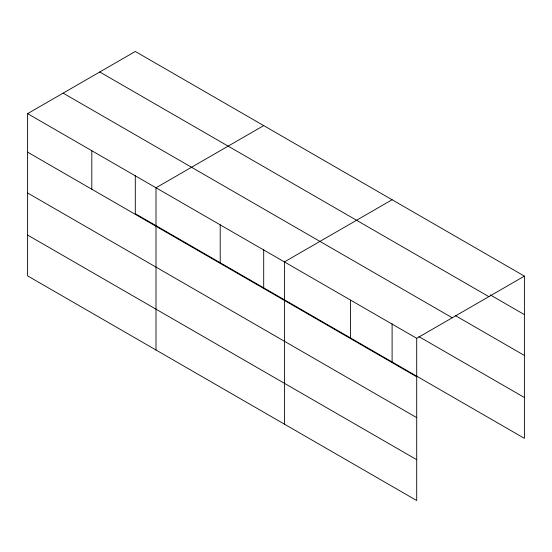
<?xml version="1.0" encoding="UTF-8"?>
<svg xmlns="http://www.w3.org/2000/svg" width="552" height="552" viewBox="0 0 552 552"><rect width="100%" height="100%" fill="white"/><g stroke="black" fill="none" stroke-linecap="round" stroke-linejoin="round"><path stroke-width="0.83" d="M416.705 417.629L416.705 338.3L27.6 113.65L27.6 275.876L416.705 500.526L416.705 417.629L27.6 192.979M135.295 175.419L135.295 213.7L524.4 438.35L524.4 276.124L135.295 51.474L27.6 113.65M263.697 125.608L156.002 187.783L156.002 350.009M392.106 199.741L284.411 261.917L284.411 424.143M416.705 338.3L524.4 276.124M490.21 294.885L524.4 314.619M99.753 71.995L488.858 296.645M455.276 315.544L524.4 355.453M63.142 93.136L452.247 317.779M418.858 336.589L524.4 397.516M27.6 152.152L416.705 376.802M27.6 235.048L416.705 459.692M392.106 323.693L392.106 361.967M350.561 300.109L350.561 338.611M263.697 249.559L263.697 287.833M220.207 224.85L220.207 263.352M91.805 150.717L91.805 189.219"/></g></svg>
